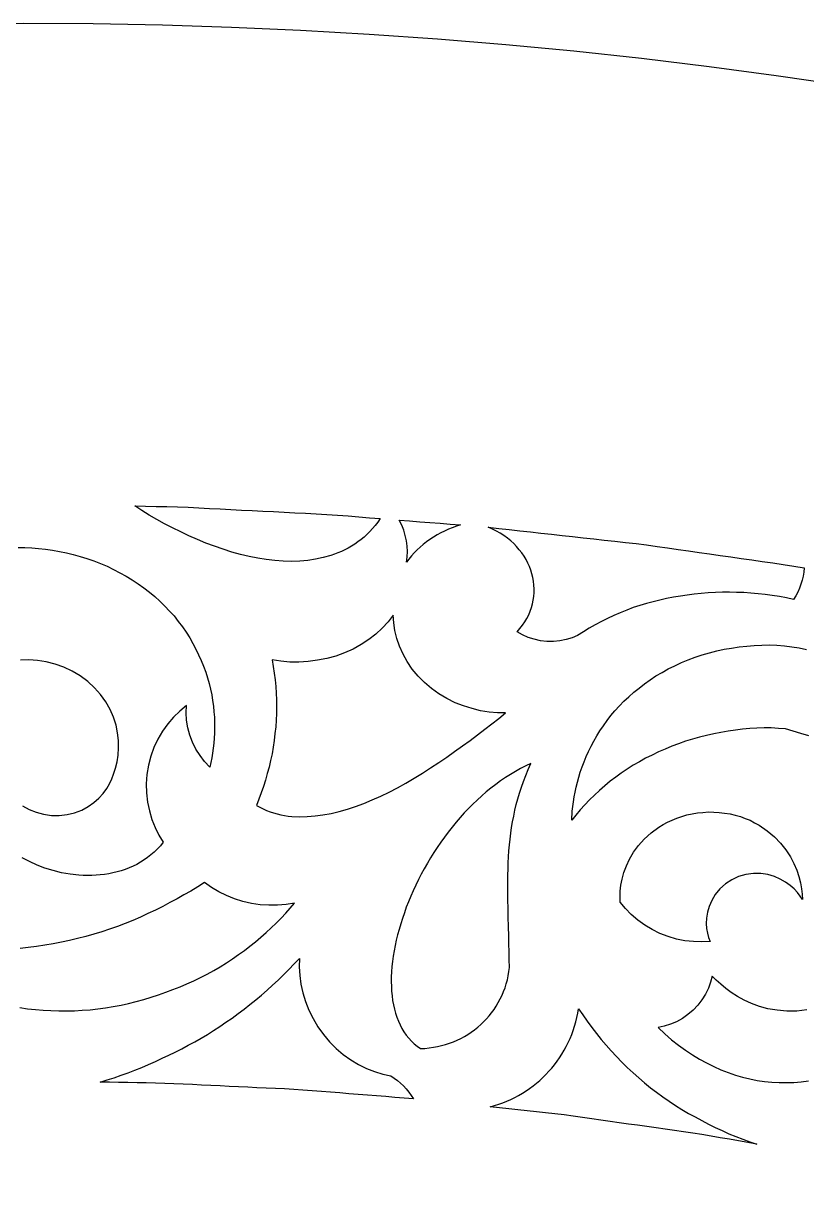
# Model space of a CAD drawing. Extents: x -1903 to -234, y -575 to 545.
# Drawn here: x -1342.9 to -1261.4, y 422.8 to 545.2 of the extents above; entities that cross this region are included whole.
import ezdxf

# ---------------------------------------------------------------- set-up
doc = ezdxf.new("R2010")
doc.units = 0
doc.layers.add('LAYER_1', color=18, linetype='CONTINUOUS')

msp = doc.modelspace()

# ---------------------------------------------------------------- linework, layer by layer
at = {"layer": 'LAYER_1'}
msp.add_lwpolyline([(-1342.912552403855, 545.219890420859, 0.4142135623730951), (-1902.912552403855, -14.78010957914103, 0.4142135623730951), (-1342.912552403855, -574.780109579141, 0.4142135623730951), (-782.912552403855, -14.78010957914103, 0.4142135623730951)], format="xyb", close=True, dxfattribs=at)
for points in [[(-1331.34326171875, 495.0376892089844), (-1330.2314453125, 495.01611328125), (-1329.119506835938, 494.9945373535156), (-1328.007690429688, 494.9729309082031), (-1326.895874023438, 494.9513549804688), (-1325.78515625, 494.8949584960938), (-1324.674438476562, 494.8384704589844), (-1323.563842773438, 494.7820129394531), (-1322.453125, 494.7255249023438), (-1321.342529296875, 494.6690673828125), (-1320.23193359375, 494.6125793457031), (-1319.121337890625, 494.5561218261719), (-1318.0107421875, 494.4996337890625), (-1316.900146484375, 494.4431762695312), (-1315.78955078125, 494.3866882324219), (-1314.679077148438, 494.3302307128906), (-1313.568603515625, 494.2737731933594), (-1312.458129882812, 494.21728515625), (-1311.347534179688, 494.1608276367188), (-1310.238403320312, 494.0837707519531), (-1309.130126953125, 493.9925231933594), (-1308.02197265625, 493.9012451171875), (-1306.913696289062, 493.8099975585938), (-1305.805541992188, 493.71875), (-1306.060180664062, 493.3546752929688), (-1306.324951171875, 493.0083923339844), (-1306.599609375, 492.6796875), (-1306.883911132812, 492.3683166503906), (-1307.177612304688, 492.073974609375), (-1307.480346679688, 491.7964477539062), (-1307.791870117188, 491.5354919433594), (-1308.111938476562, 491.2908325195312), (-1308.440185546875, 491.0622253417969), (-1308.7763671875, 490.8493957519531), (-1309.120239257812, 490.652099609375), (-1309.471557617188, 490.4701232910156), (-1309.829956054688, 490.3031616210938), (-1310.195190429688, 490.1510009765625), (-1310.567016601562, 490.0133361816406), (-1310.945190429688, 489.8899841308594), (-1311.720581054688, 489.6680603027344), (-1312.518432617188, 489.49267578125), (-1313.33642578125, 489.36865234375), (-1314.172241210938, 489.2940063476562), (-1315.023803710938, 489.266845703125), (-1315.88916015625, 489.2851867675781), (-1316.76611328125, 489.3471069335938), (-1317.652465820312, 489.4506225585938), (-1318.546264648438, 489.5938415527344), (-1319.445068359375, 489.7747497558594), (-1320.347045898438, 489.9914855957031), (-1321.25, 490.2420349121094), (-1322.151489257812, 490.5244750976562), (-1323.049560546875, 490.8368225097656), (-1323.94189453125, 491.1771850585938), (-1324.826293945312, 491.5435791015625), (-1325.700439453125, 491.9340515136719), (-1326.562133789062, 492.3466491699219), (-1327.409423828125, 492.765380859375), (-1328.239990234375, 493.1899108886719), (-1329.051025390625, 493.6312561035156), (-1329.840209960938, 494.0876159667969), (-1330.605102539062, 494.5570678710938)], [(-1303.064453125, 489.1778564453125), (-1302.996215820312, 489.7386169433594), (-1302.974853515625, 490.3005065917969), (-1303.000244140625, 490.8612060546875), (-1303.071899414062, 491.4183349609375), (-1303.189697265625, 491.9695434570312), (-1303.353393554688, 492.5124816894531), (-1303.562377929688, 493.0448303222656), (-1303.816650390625, 493.564208984375), (-1302.7548828125, 493.4808349609375), (-1301.693115234375, 493.3974914550781), (-1300.631469726562, 493.3141174316406), (-1299.569702148438, 493.2307434082031), (-1298.507934570312, 493.1473693847656), (-1297.446166992188, 493.0640258789062), (-1297.875610351562, 492.9270629882812), (-1298.296875, 492.7745971679688), (-1298.709350585938, 492.6069030761719), (-1299.112915039062, 492.4242858886719), (-1299.506713867188, 492.22705078125), (-1299.890380859375, 492.0155029296875), (-1300.263427734375, 491.7899169921875), (-1300.625366210938, 491.5506286621094), (-1300.975708007812, 491.2978820800781), (-1301.31396484375, 491.0320129394531), (-1301.639770507812, 490.7533264160156), (-1301.95263671875, 490.4620971679688), (-1302.251953125, 490.1586303710938), (-1302.537231445312, 489.8432312011719), (-1302.808349609375, 489.5162048339844)], [(-1291.5537109375, 481.9430236816406), (-1291.258911132812, 482.2774658203125), (-1290.99169921875, 482.6222534179688), (-1290.751953125, 482.9764099121094), (-1290.539306640625, 483.3389282226562), (-1290.353637695312, 483.7088012695312), (-1290.194580078125, 484.0850524902344), (-1290.061889648438, 484.4666748046875), (-1289.955444335938, 484.8526306152344), (-1289.874877929688, 485.2419738769531), (-1289.819946289062, 485.6336975097656), (-1289.79052734375, 486.0267639160156), (-1289.786254882812, 486.4202270507812), (-1289.806884765625, 486.8130493164062), (-1289.852172851562, 487.2042541503906), (-1289.921875, 487.5928344726562), (-1290.015747070312, 487.977783203125), (-1290.133544921875, 488.3580932617188), (-1290.27490234375, 488.7327575683594), (-1290.439697265625, 489.100830078125), (-1290.62744140625, 489.4612426757812), (-1290.838012695312, 489.8130493164062), (-1291.071166992188, 490.1551818847656), (-1291.326416015625, 490.4866943359375), (-1291.603515625, 490.8065490722656), (-1291.90234375, 491.1137390136719), (-1292.222412109375, 491.4072875976562), (-1292.563354492188, 491.6861572265625), (-1292.924926757812, 491.9493713378906), (-1293.306884765625, 492.1958923339844), (-1293.708740234375, 492.4247131347656), (-1294.130126953125, 492.6348266601562), (-1294.57080078125, 492.8252258300781), (-1293.471801757812, 492.7037963867188), (-1292.372680664062, 492.5823669433594), (-1291.273681640625, 492.4609375), (-1290.174682617188, 492.3395080566406), (-1289.07568359375, 492.2180786132812), (-1287.976684570312, 492.0966491699219), (-1286.877685546875, 491.9752197265625), (-1285.778564453125, 491.8537902832031), (-1284.679565429688, 491.7323608398438), (-1283.58056640625, 491.6109313964844), (-1282.481567382812, 491.4895324707031), (-1281.382568359375, 491.3681030273438), (-1280.283569335938, 491.2466735839844), (-1279.184448242188, 491.125244140625), (-1278.089111328125, 490.9750671386719), (-1276.994506835938, 490.8192443847656), (-1275.899780273438, 490.6634216308594), (-1274.805053710938, 490.5075988769531), (-1273.71044921875, 490.3517761230469), (-1272.61572265625, 490.1959533691406), (-1271.521118164062, 490.0401611328125), (-1270.426391601562, 489.8843383789062), (-1269.331787109375, 489.728515625), (-1268.237060546875, 489.5726928710938), (-1267.142456054688, 489.4168701171875), (-1266.047729492188, 489.2610473632812), (-1264.953125, 489.105224609375), (-1263.8583984375, 488.9494018554688), (-1262.765625, 488.7816467285156), (-1261.676391601562, 488.5915222167969), (-1261.725341796875, 488.1598510742188), (-1261.800415039062, 487.7323303222656), (-1261.901489257812, 487.3099670410156), (-1262.028442382812, 486.8937683105469), (-1262.18115234375, 486.4847106933594), (-1262.359497070312, 486.0838317871094), (-1262.563110351562, 485.6921081542969), (-1262.792114257812, 485.310546875), (-1263.525390625, 485.4830322265625), (-1264.263549804688, 485.6195373535156), (-1265.004028320312, 485.7340087890625), (-1265.745483398438, 485.8312377929688), (-1266.487548828125, 485.9112243652344), (-1267.229858398438, 485.9740295410156), (-1267.972045898438, 486.0196838378906), (-1268.713500976562, 486.0482482910156), (-1269.453979492188, 486.0597839355469), (-1270.192993164062, 486.0542907714844), (-1270.930053710938, 486.0318603515625), (-1271.664794921875, 485.9924926757812), (-1272.396850585938, 485.936279296875), (-1273.125732421875, 485.8632507324219), (-1273.85107421875, 485.7734375), (-1274.572387695312, 485.6669311523438), (-1275.289428710938, 485.5437316894531), (-1276.001586914062, 485.4038696289062), (-1276.708618164062, 485.2474670410156), (-1277.410034179688, 485.0744934082031), (-1278.105590820312, 484.8850708007812), (-1278.794677734375, 484.67919921875), (-1279.476928710938, 484.4569396972656), (-1280.153198242188, 484.2097778320312), (-1280.8232421875, 483.9352722167969), (-1281.4853515625, 483.6448669433594), (-1282.13916015625, 483.3385620117188), (-1282.7841796875, 483.0165100097656), (-1283.420166015625, 482.6786804199219), (-1284.046630859375, 482.3251647949219), (-1284.663208007812, 481.9560546875), (-1285.26953125, 481.5714111328125), (-1285.844848632812, 481.3270874023438), (-1286.46044921875, 481.1362609863281), (-1287.107421875, 481.006103515625), (-1287.775268554688, 480.9419555664062), (-1288.452026367188, 480.9469604492188), (-1289.125366210938, 481.0216979980469), (-1289.782836914062, 481.1641540527344), (-1290.4130859375, 481.3698120117188), (-1291.005981445312, 481.6321411132812)], [(-1318.673217773438, 463.8869934082031), (-1318.326782226562, 463.6942749023438), (-1317.97509765625, 463.5197448730469), (-1317.618286132812, 463.3630065917969), (-1317.25634765625, 463.2237548828125), (-1316.8896484375, 463.1016845703125), (-1316.518310546875, 462.9963989257812), (-1316.142456054688, 462.9076232910156), (-1315.76220703125, 462.8349914550781), (-1315.377685546875, 462.7781677246094), (-1314.989135742188, 462.73681640625), (-1314.200561523438, 462.6992492675781), (-1313.3974609375, 462.7195434570312), (-1312.581909179688, 462.7861938476562), (-1311.755615234375, 462.888671875), (-1310.9189453125, 463.040771484375), (-1310.072875976562, 463.2398986816406), (-1309.219116210938, 463.4833679199219), (-1308.358764648438, 463.7685546875), (-1307.493286132812, 464.0928649902344), (-1306.624145507812, 464.4536437988281), (-1305.752563476562, 464.8482360839844), (-1304.880126953125, 465.2740173339844), (-1304.00830078125, 465.7283935546875), (-1303.138549804688, 466.208740234375), (-1302.2724609375, 466.71240234375), (-1301.411376953125, 467.2367553710938), (-1300.557250976562, 467.7792053222656), (-1299.711303710938, 468.337158203125), (-1298.875366210938, 468.907958984375), (-1298.058715820312, 469.4928894042969), (-1297.239990234375, 470.0776672363281), (-1296.455078125, 470.6548767089844), (-1295.668701171875, 471.2268676757812), (-1294.921142578125, 471.7998962402344), (-1294.171752929688, 472.3726806640625), (-1293.468139648438, 472.9362487792969), (-1292.762939453125, 473.4996643066406), (-1293.60693359375, 473.512451171875), (-1294.47412109375, 473.5891723632812), (-1295.357421875, 473.7347106933594), (-1296.248413085938, 473.9529113769531), (-1297.138793945312, 474.2322692871094), (-1298.018676757812, 474.5735168457031), (-1298.875732421875, 474.9907836914062), (-1299.699340820312, 475.4818420410156), (-1300.478881835938, 476.0425415039062), (-1301.20458984375, 476.6669616699219), (-1301.867797851562, 477.3475646972656), (-1302.461547851562, 478.0755920410156), (-1302.980346679688, 478.84130859375), (-1303.420532226562, 479.6344909667969), (-1303.780517578125, 480.4448547363281), (-1304.060546875, 481.2623596191406), (-1304.262573242188, 482.0776062011719), (-1304.389770507812, 482.8822021484375), (-1304.446899414062, 483.6687316894531), (-1304.9814453125, 482.9875183105469), (-1305.584594726562, 482.3335876464844), (-1306.254028320312, 481.7153015136719), (-1306.986328125, 481.1409301757812), (-1307.7763671875, 480.6183776855469), (-1308.617797851562, 480.15478515625), (-1309.502685546875, 479.7563781738281), (-1310.422485351562, 479.4281311035156), (-1311.36767578125, 479.1734619140625), (-1312.32958984375, 478.9793090820312), (-1313.2978515625, 478.8460693359375), (-1314.26220703125, 478.7874145507812), (-1315.213256835938, 478.8009948730469), (-1316.142822265625, 478.8830871582031), (-1317.043334960938, 479.0289306640625), (-1316.930786132812, 478.3424377441406), (-1316.818603515625, 477.6559753417969), (-1316.743530273438, 476.9613647460938), (-1316.668701171875, 476.2667236328125), (-1316.631591796875, 475.5664672851562), (-1316.594604492188, 474.8662109375), (-1316.595703125, 474.1629028320312), (-1316.596923828125, 473.4595947265625), (-1316.63623046875, 472.7559204101562), (-1316.675537109375, 472.0522155761719), (-1316.752685546875, 471.3508605957031), (-1316.829711914062, 470.6494750976562), (-1316.944091796875, 469.9530639648438), (-1317.058349609375, 469.2566223144531), (-1317.209106445312, 468.5678100585938), (-1317.359497070312, 467.8789978027344), (-1317.545532226562, 467.2003173828125), (-1317.73095703125, 466.5216369628906), (-1317.95068359375, 465.8555297851562), (-1318.169921875, 465.1894226074219), (-1318.421875, 464.5382385253906)], [(-1301.608764648438, 438.5885620117188), (-1301.155883789062, 438.6131286621094), (-1300.708984375, 438.6588439941406), (-1300.2685546875, 438.7251281738281), (-1299.835571289062, 438.8052673339844), (-1299.410522460938, 438.898193359375), (-1298.9931640625, 439.0104675292969), (-1298.583984375, 439.1415100097656), (-1298.183227539062, 439.2908630371094), (-1297.791625976562, 439.4579467773438), (-1297.409423828125, 439.6423034667969), (-1297.036987304688, 439.8434143066406), (-1296.675048828125, 440.0607299804688), (-1296.323852539062, 440.2937622070312), (-1295.984008789062, 440.5419921875), (-1295.655883789062, 440.8049011230469), (-1295.33984375, 441.0820007324219), (-1295.03662109375, 441.3727722167969), (-1294.74658203125, 441.6766967773438), (-1294.47021484375, 441.9932861328125), (-1294.2080078125, 442.322021484375), (-1293.96044921875, 442.6623840332031), (-1293.728149414062, 443.0138549804688), (-1293.511352539062, 443.3759460449219), (-1293.310913085938, 443.7481689453125), (-1293.127075195312, 444.1300048828125), (-1292.96044921875, 444.5209350585938), (-1292.8115234375, 444.9204406738281), (-1292.681030273438, 445.3280639648438), (-1292.569213867188, 445.7432861328125), (-1292.476806640625, 446.1655578613281), (-1292.404174804688, 446.5944213867188), (-1292.35205078125, 447.0293579101562), (-1292.369506835938, 447.8451843261719), (-1292.387329101562, 448.6610412597656), (-1292.405517578125, 449.4769592285156), (-1292.424194335938, 450.2929077148438), (-1292.447875976562, 451.2811889648438), (-1292.472290039062, 452.2695617675781), (-1292.4970703125, 453.2579650878906), (-1292.507568359375, 453.9529418945312), (-1292.518310546875, 454.6479797363281), (-1292.519653320312, 455.3172912597656), (-1292.521118164062, 455.9866333007812), (-1292.509887695312, 456.6341857910156), (-1292.498901367188, 457.28173828125), (-1292.47216796875, 457.9113464355469), (-1292.445556640625, 458.5409851074219), (-1292.400146484375, 459.1565551757812), (-1292.354736328125, 459.7721252441406), (-1292.287109375, 460.3775329589844), (-1292.2197265625, 460.9829406738281), (-1292.126953125, 461.5820617675781), (-1292.0341796875, 462.18115234375), (-1291.9130859375, 462.7778015136719), (-1291.791748046875, 463.3744506835938), (-1291.638793945312, 463.9725646972656), (-1291.485595703125, 464.5706176757812), (-1291.306640625, 465.1721801757812), (-1291.109252929688, 465.77734375), (-1290.892700195312, 466.3870849609375), (-1290.656005859375, 467.0023498535156), (-1290.398193359375, 467.6240844726562), (-1290.118774414062, 468.2532958984375), (-1290.661254882812, 467.9962158203125), (-1291.19775390625, 467.7195434570312), (-1291.728149414062, 467.4238891601562), (-1292.251953125, 467.10986328125), (-1292.768920898438, 466.7781066894531), (-1293.278686523438, 466.4292602539062), (-1293.780883789062, 466.0639343261719), (-1294.275268554688, 465.6827697753906), (-1294.761596679688, 465.286376953125), (-1295.239501953125, 464.8754272460938), (-1295.70458984375, 464.4438781738281), (-1296.168823242188, 464.0122680664062), (-1296.615356445312, 463.5553588867188), (-1297.06103515625, 463.0983276367188), (-1297.48779296875, 462.6185607910156), (-1297.9140625, 462.1360778808594), (-1298.321044921875, 461.6248168945312), (-1298.727294921875, 461.1134643554688), (-1299.112426757812, 460.5851135253906), (-1299.496826171875, 460.0567016601562), (-1299.859008789062, 459.5138854980469), (-1300.220458984375, 458.9709777832031), (-1300.558715820312, 458.4162292480469), (-1300.896362304688, 457.8614196777344), (-1301.209716796875, 457.2973022460938), (-1301.5224609375, 456.7331237792969), (-1301.809936523438, 456.1622314453125), (-1302.096801757812, 455.5912780761719), (-1302.357666015625, 455.0161743164062), (-1302.617797851562, 454.4410095214844), (-1302.850952148438, 453.8642578125), (-1303.08349609375, 453.2874450683594), (-1303.2880859375, 452.7116394042969), (-1303.492309570312, 452.1357727050781), (-1303.667358398438, 451.5634460449219), (-1303.84228515625, 450.9911193847656), (-1303.987060546875, 450.4248962402344), (-1304.131713867188, 449.858642578125), (-1304.245483398438, 449.3010559082031), (-1304.359130859375, 448.7434692382812), (-1304.44091796875, 448.1971435546875), (-1304.522705078125, 447.6508178710938), (-1304.579956054688, 447.1145324707031), (-1304.620727539062, 446.5857849121094), (-1304.644653320312, 446.0652465820312), (-1304.651489257812, 445.5535583496094), (-1304.641235351562, 445.0513610839844), (-1304.613403320312, 444.5592651367188), (-1304.567993164062, 444.0779724121094), (-1304.504638671875, 443.6080932617188), (-1304.423217773438, 443.1502685546875), (-1304.323486328125, 442.7051696777344), (-1304.205200195312, 442.2734069824219), (-1304.067993164062, 441.8556213378906), (-1303.911865234375, 441.4524841308594), (-1303.736450195312, 441.0646057128906), (-1303.54150390625, 440.6926879882812), (-1303.326782226562, 440.3372802734375), (-1303.092041015625, 439.9990844726562), (-1302.837036132812, 439.6787414550781), (-1302.5615234375, 439.3768920898438), (-1302.26513671875, 439.0941467285156), (-1301.947631835938, 438.8311462402344)], [(-1280.839477539062, 453.8107604980469), (-1280.848266601562, 454.3663330078125), (-1280.819946289062, 454.9542541503906), (-1280.747436523438, 455.5734252929688), (-1280.623046875, 456.2215881347656), (-1280.438598632812, 456.8952331542969), (-1280.185668945312, 457.5890502929688), (-1279.855834960938, 458.2959289550781), (-1279.440673828125, 459.0065612792969), (-1278.933471679688, 459.7094421386719), (-1278.3291015625, 460.390869140625), (-1277.624755859375, 461.0352783203125), (-1276.821533203125, 461.6257629394531), (-1276.373291015625, 461.8853149414062), (-1275.924438476562, 462.1448059082031), (-1275.43408203125, 462.3601989746094), (-1274.943237304688, 462.5755310058594), (-1274.41796875, 462.7392578125), (-1273.892211914062, 462.9028625488281), (-1273.34130859375, 463.0088195800781), (-1272.790161132812, 463.11474609375), (-1272.224731445312, 463.1589965820312), (-1271.658935546875, 463.2032470703125), (-1271.090698242188, 463.1842956542969), (-1270.522338867188, 463.1653747558594), (-1269.963623046875, 463.0843505859375), (-1269.40478515625, 463.0033264160156), (-1268.86669921875, 462.86376953125), (-1268.328857421875, 462.7242736816406), (-1267.821533203125, 462.5318603515625), (-1267.314575195312, 462.3385925292969), (-1266.848388671875, 462.0850830078125), (-1266.382568359375, 461.8316650390625), (-1265.5390625, 461.2523498535156), (-1264.790893554688, 460.6180725097656), (-1264.140258789062, 459.9457702636719), (-1263.586059570312, 459.2509155273438), (-1263.124389648438, 458.5472412109375), (-1262.748901367188, 457.8462829589844), (-1262.452270507812, 457.1572875976562), (-1262.226318359375, 456.4874877929688), (-1262.062866210938, 455.8421630859375), (-1261.953735351562, 455.2250061035156), (-1261.891357421875, 454.6382446289062), (-1261.868896484375, 454.0830688476562), (-1262.101806640625, 454.4521789550781), (-1262.38720703125, 454.8279113769531), (-1262.731567382812, 455.2035827636719), (-1263.140747070312, 455.5701293945312), (-1263.619140625, 455.9161682128906), (-1264.16845703125, 456.2278137207031), (-1264.787231445312, 456.4891357421875), (-1265.46875, 456.6831970214844), (-1266.201416015625, 456.7932434082031), (-1266.96728515625, 456.8047485351562), (-1267.744140625, 456.7074584960938), (-1268.507080078125, 456.4900512695312), (-1269.231079101562, 456.149658203125), (-1269.889404296875, 455.7126159667969), (-1270.462890625, 455.1961975097656), (-1270.93896484375, 454.62158203125), (-1271.312255859375, 454.0113830566406), (-1271.584228515625, 453.38720703125), (-1271.761474609375, 452.7679443359375), (-1271.854248046875, 452.1686401367188), (-1271.874877929688, 451.600341796875), (-1271.835815429688, 451.0701904296875), (-1271.749145507812, 450.5820922851562), (-1271.6259765625, 450.1373901367188), (-1271.475708007812, 449.7354736328125), (-1272.33447265625, 449.6884460449219), (-1273.209838867188, 449.7124328613281), (-1274.093139648438, 449.8109130859375), (-1274.974731445312, 449.9858703613281), (-1275.844360351562, 450.2375183105469), (-1276.692260742188, 450.5643310546875), (-1277.508422851562, 450.9629516601562), (-1278.283935546875, 451.4282836914062), (-1279.0107421875, 451.953857421875), (-1279.68212890625, 452.5319213867188), (-1280.29296875, 453.1539001464844)], [(-1334.937744140625, 435.0950317382812), (-1334.206420898438, 435.3244934082031), (-1333.474365234375, 435.5539245605469), (-1332.751708984375, 435.8102416992188), (-1332.0283203125, 436.0665588378906), (-1331.315063476562, 436.3493041992188), (-1330.600830078125, 436.6320495605469), (-1329.897216796875, 436.9408264160156), (-1329.192626953125, 437.2495727539062), (-1328.499389648438, 437.5777587890625), (-1327.805541992188, 437.890625), (-1327.12353515625, 438.2290954589844), (-1326.440307617188, 438.5675354003906), (-1325.769409179688, 438.9310913085938), (-1325.097534179688, 439.2946472167969), (-1324.438354492188, 439.6829223632812), (-1323.778198242188, 440.0711669921875), (-1323.13134765625, 440.4837341308594), (-1322.4833984375, 440.8962707519531), (-1321.849609375, 441.332763671875), (-1321.214477539062, 441.7691955566406), (-1320.594116210938, 442.2291564941406), (-1319.972534179688, 442.6890869140625), (-1319.366333007812, 443.172119140625), (-1318.758911132812, 443.6551208496094), (-1318.16748046875, 444.1608581542969), (-1317.574829101562, 444.6665344238281), (-1316.998901367188, 445.1945495605469), (-1316.421630859375, 445.7225036621094), (-1315.86181640625, 446.2723999023438), (-1315.30078125, 446.8222351074219), (-1314.7578125, 447.3936157226562), (-1314.213500976562, 447.9649353027344), (-1314.228271484375, 447.0960693359375), (-1314.175048828125, 446.2069091796875), (-1314.049682617188, 445.3049621582031), (-1313.849243164062, 444.3931884765625), (-1313.572021484375, 443.4813232421875), (-1313.21728515625, 442.5817565917969), (-1312.786499023438, 441.70458984375), (-1312.282348632812, 440.8598937988281), (-1311.709350585938, 440.0572814941406), (-1311.0732421875, 439.3056335449219), (-1310.38134765625, 438.6126708984375), (-1309.6416015625, 437.9848327636719), (-1308.863037109375, 437.4269409179688), (-1308.054809570312, 436.9422607421875), (-1307.22607421875, 436.5322875976562), (-1306.385864257812, 436.1969909667969), (-1305.542602539062, 435.9349060058594), (-1304.704223632812, 435.7433166503906), (-1304.346069335938, 435.5142822265625), (-1304.00439453125, 435.2640380859375), (-1303.680297851562, 434.9934997558594), (-1303.374633789062, 434.7035827636719), (-1303.088012695312, 434.3951721191406), (-1302.821411132812, 434.0691833496094), (-1302.575561523438, 433.7265014648438), (-1302.351196289062, 433.3679809570312), (-1303.308227539062, 433.4431762695312), (-1304.265380859375, 433.5183715820312), (-1305.222412109375, 433.5935668945312), (-1306.179565429688, 433.6687622070312), (-1307.136596679688, 433.7439575195312), (-1308.09375, 433.8191223144531), (-1309.05078125, 433.8943176269531), (-1310.0078125, 433.9695129394531), (-1310.96484375, 434.0447082519531), (-1311.921997070312, 434.1199035644531), (-1312.879028320312, 434.1950988769531), (-1313.836181640625, 434.270263671875), (-1314.79345703125, 434.3411865234375), (-1315.75244140625, 434.3862915039062), (-1316.71142578125, 434.4313659667969), (-1317.67041015625, 434.4764709472656), (-1318.629272460938, 434.5215759277344), (-1319.588256835938, 434.5666809082031), (-1320.547241210938, 434.6117858886719), (-1321.506225585938, 434.6568908691406), (-1322.465209960938, 434.7019958496094), (-1323.424072265625, 434.7470703125), (-1324.383056640625, 434.7921752929688), (-1325.342041015625, 434.8372802734375), (-1326.301025390625, 434.8823852539062), (-1327.260009765625, 434.927490234375), (-1328.218994140625, 434.9725952148438), (-1329.178344726562, 435.005126953125), (-1330.13818359375, 435.0201110839844), (-1331.09814453125, 435.0350952148438), (-1332.057983398438, 435.0500793457031), (-1333.017944335938, 435.0650634765625), (-1333.977783203125, 435.0800476074219)], [(-1294.348999023438, 432.5358581542969), (-1293.904907226562, 432.6564636230469), (-1293.4677734375, 432.7933654785156), (-1293.037841796875, 432.9462585449219), (-1292.615600585938, 433.1147766113281), (-1292.201049804688, 433.2985229492188), (-1291.794677734375, 433.4971923828125), (-1291.396850585938, 433.7104187011719), (-1291.007690429688, 433.9378051757812), (-1290.627563476562, 434.1790161132812), (-1290.256958007812, 434.4337158203125), (-1289.895874023438, 434.7015686035156), (-1289.544921875, 434.9821472167969), (-1289.204345703125, 435.2751770019531), (-1288.874389648438, 435.5802612304688), (-1288.555419921875, 435.8970642089844), (-1288.247924804688, 436.2251892089844), (-1287.951904296875, 436.5643615722656), (-1287.668090820312, 436.9141540527344), (-1287.396606445312, 437.2742919921875), (-1287.137817382812, 437.6443481445312), (-1286.89208984375, 438.0240173339844), (-1286.659912109375, 438.4129333496094), (-1286.44140625, 438.8107604980469), (-1286.237182617188, 439.2171325683594), (-1286.047485351562, 439.6317138671875), (-1285.87255859375, 440.0541687011719), (-1285.713012695312, 440.4841003417969), (-1285.569091796875, 440.9212036132812), (-1285.441162109375, 441.3651123046875), (-1285.32958984375, 441.8154907226562), (-1285.23486328125, 442.2720031738281), (-1285.157348632812, 442.7342529296875), (-1284.710815429688, 442.0844116210938), (-1284.265869140625, 441.4334716796875), (-1283.787841796875, 440.7994995117188), (-1283.311157226562, 440.1657104492188), (-1282.802490234375, 439.5515441894531), (-1282.295166015625, 438.9375915527344), (-1281.757080078125, 438.3458557128906), (-1281.220336914062, 437.7543029785156), (-1280.654418945312, 437.1874694824219), (-1280.089721679688, 436.6208190917969), (-1279.49755859375, 436.0812683105469), (-1278.906616210938, 435.5418701171875), (-1278.2900390625, 435.0317077636719), (-1277.674682617188, 434.5216979980469), (-1277.03564453125, 434.0429077148438), (-1276.397827148438, 433.5643005371094), (-1275.738525390625, 433.1185913085938), (-1275.080200195312, 432.6730346679688), (-1274.40283203125, 432.2619018554688), (-1273.726440429688, 431.8509216308594), (-1273.033325195312, 431.4755859375), (-1272.341186523438, 431.100341796875), (-1271.63818359375, 430.7399597167969), (-1270.936157226562, 430.3781433105469), (-1270.222534179688, 430.0534362792969), (-1269.509521484375, 429.7288513183594), (-1268.787353515625, 429.4417724609375), (-1268.065673828125, 429.1547546386719), (-1267.33740234375, 428.9054870605469), (-1266.609497070312, 428.65625), (-1267.561279296875, 428.8220520019531), (-1268.513061523438, 428.9878540039062), (-1269.464721679688, 429.1536560058594), (-1270.41650390625, 429.3194580078125), (-1271.368286132812, 429.4852294921875), (-1272.320068359375, 429.6510314941406), (-1273.275512695312, 429.7930603027344), (-1274.232055664062, 429.9288940429688), (-1275.1884765625, 430.0647277832031), (-1276.14501953125, 430.2005615234375), (-1277.101440429688, 430.3363952636719), (-1278.057983398438, 430.4722595214844), (-1279.014404296875, 430.6080932617188), (-1279.970947265625, 430.7439270019531), (-1280.927368164062, 430.8797607421875), (-1281.883911132812, 431.0155944824219), (-1282.84033203125, 431.1514282226562), (-1283.796875, 431.2872619628906), (-1284.753295898438, 431.4231262207031), (-1285.709716796875, 431.5589599609375), (-1286.666870117188, 431.68994140625), (-1287.627075195312, 431.7956848144531), (-1288.58740234375, 431.9014282226562), (-1289.547607421875, 432.0071716308594), (-1290.507934570312, 432.1129150390625), (-1291.46826171875, 432.2186584472656), (-1292.428466796875, 432.3244018554688), (-1293.388671875, 432.4301147460938)]]:
    msp.add_lwpolyline(points, close=True, dxfattribs=at)
for points in [[(-1343.461303710938, 490.698974609375), (-1342.762451171875, 490.7147521972656), (-1342.050537109375, 490.6696472167969), (-1341.338745117188, 490.6245422363281), (-1340.618774414062, 490.53369140625), (-1339.899169921875, 490.4428100585938), (-1339.176879882812, 490.3045349121094), (-1338.455078125, 490.1662902832031), (-1337.736450195312, 489.9796752929688), (-1337.018432617188, 489.7930908203125), (-1336.309814453125, 489.5578918457031), (-1335.601806640625, 489.3226928710938), (-1334.909423828125, 489.0394287109375), (-1334.2177734375, 488.7561950683594), (-1333.547973632812, 488.4261779785156), (-1332.87890625, 488.09619140625), (-1332.237548828125, 487.7215881347656), (-1331.59716796875, 487.3469848632812), (-1330.98974609375, 486.9305725097656), (-1330.383422851562, 486.5141906738281), (-1329.81494140625, 486.0595703125), (-1329.24755859375, 485.6049194335938), (-1328.722290039062, 485.1161499023438), (-1328.197998046875, 484.6273498535156), (-1327.718994140625, 484.1089782714844), (-1327.2412109375, 483.59033203125), (-1326.8115234375, 483.033203125), (-1326.382934570312, 482.4761047363281), (-1326.003540039062, 481.90087890625), (-1325.625244140625, 481.3257141113281), (-1325.296875, 480.7374877929688), (-1324.969360351562, 480.1493225097656), (-1324.691772460938, 479.5531311035156), (-1324.414916992188, 478.9570007324219), (-1324.187133789062, 478.3576049804688), (-1323.9599609375, 477.7582397460938), (-1323.7802734375, 477.1601257324219), (-1323.60107421875, 476.5620422363281), (-1323.467407226562, 475.9692687988281), (-1323.333984375, 475.3764953613281), (-1323.24365234375, 474.7926635742188), (-1323.153442382812, 474.2088623046875), (-1323.103393554688, 473.6371765136719), (-1323.053588867188, 473.0654907226562), (-1323.040771484375, 472.5086059570312), (-1323.028076171875, 471.9517211914062), (-1323.049194335938, 471.4118347167969), (-1323.0703125, 470.8719482421875), (-1323.1220703125, 470.350830078125), (-1323.173828125, 469.8297119140625), (-1323.253051757812, 469.3287048339844), (-1323.33203125, 468.8276672363281), (-1323.538696289062, 467.8677368164062), (-1324.068603515625, 468.442138671875), (-1324.548706054688, 469.0702209472656), (-1324.970092773438, 469.7455139160156), (-1325.3251953125, 470.4598693847656), (-1325.608032226562, 471.203857421875), (-1325.814086914062, 471.9671020507812), (-1325.94140625, 472.7388305664062), (-1325.989990234375, 473.5082702636719), (-1325.962158203125, 474.2652587890625), (-1326.647094726562, 473.7033081054688), (-1327.29638671875, 473.0748901367188), (-1327.900268554688, 472.3724670410156), (-1328.448974609375, 471.6016540527344), (-1328.932983398438, 470.77685546875), (-1329.343994140625, 469.9050903320312), (-1329.675048828125, 468.9949035644531), (-1329.920654296875, 468.0560913085938), (-1330.07763671875, 467.099365234375), (-1330.14453125, 466.1358337402344), (-1330.122192382812, 465.1768188476562), (-1330.013305664062, 464.2331848144531), (-1329.82275390625, 463.3150634765625), (-1329.556640625, 462.4314880371094), (-1329.22216796875, 461.5902099609375), (-1328.82763671875, 460.7974243164062), (-1328.381591796875, 460.0578002929688), (-1328.677368164062, 459.6959838867188), (-1328.988159179688, 459.35595703125), (-1329.313232421875, 459.0374145507812), (-1329.651611328125, 458.739990234375), (-1330.002807617188, 458.4634094238281), (-1330.36572265625, 458.2073364257812), (-1330.739868164062, 457.9714050292969), (-1331.124389648438, 457.7553405761719), (-1331.518432617188, 457.5587768554688), (-1331.921264648438, 457.3814086914062), (-1332.332275390625, 457.222900390625), (-1332.750610351562, 457.0829467773438), (-1333.175415039062, 456.9612121582031), (-1333.606201171875, 456.8573303222656), (-1334.0419921875, 456.7710571289062), (-1334.482055664062, 456.7020263671875), (-1334.92578125, 456.6498718261719), (-1335.372314453125, 456.6143493652344), (-1335.820922851562, 456.5950622558594), (-1336.270874023438, 456.5917358398438), (-1336.721435546875, 456.60400390625), (-1337.171875, 456.631591796875), (-1338.069213867188, 456.7312927246094), (-1338.95703125, 456.8882446289062), (-1339.8291015625, 457.099853515625), (-1340.679321289062, 457.3634948730469), (-1341.501586914062, 457.6765747070312), (-1342.289794921875, 458.0364990234375), (-1343.03759765625, 458.4367065429688)], [(-1261.215698242188, 471.135986328125), (-1262.031860351562, 471.3543701171875), (-1262.8349609375, 471.6058044433594), (-1263.63818359375, 471.8572692871094), (-1264.373168945312, 471.899658203125), (-1265.10791015625, 471.9420471191406), (-1265.850952148438, 471.9460754394531), (-1266.597045898438, 471.9281311035156), (-1267.347900390625, 471.8714294433594), (-1268.098266601562, 471.8146667480469), (-1268.849487304688, 471.7182922363281), (-1269.600219726562, 471.621826171875), (-1270.348266601562, 471.4852294921875), (-1271.095336914062, 471.3485412597656), (-1271.835815429688, 471.1715698242188), (-1272.575561523438, 470.9944458007812), (-1273.3046875, 470.7773132324219), (-1274.032836914062, 470.56005859375), (-1274.74658203125, 470.3034057617188), (-1275.459350585938, 470.046630859375), (-1276.154052734375, 469.7514953613281), (-1276.84765625, 469.4562377929688), (-1277.519775390625, 469.1240234375), (-1278.190673828125, 468.7916870117188), (-1278.8369140625, 468.4241943359375), (-1279.48193359375, 468.0565490722656), (-1280.09912109375, 467.6558837890625), (-1280.71533203125, 467.2550659179688), (-1281.301147460938, 466.8236389160156), (-1281.885864257812, 466.3920288085938), (-1282.43896484375, 465.9246215820312), (-1282.992065429688, 465.4496765136719), (-1283.510498046875, 464.9507141113281), (-1284.028076171875, 464.4516906738281), (-1284.509643554688, 463.9316711425781), (-1284.990356445312, 463.4115295410156), (-1285.43408203125, 462.87353515625), (-1285.876953125, 462.3354187011719), (-1285.81591796875, 463.2869873046875), (-1285.701171875, 464.2681579589844), (-1285.614379882812, 464.7721862792969), (-1285.527587890625, 465.2762451171875), (-1285.408447265625, 465.7921142578125), (-1285.289184570312, 466.3079833984375), (-1285.135009765625, 466.8336181640625), (-1284.980590820312, 467.3592224121094), (-1284.788452148438, 467.8921813964844), (-1284.596069335938, 468.4250793457031), (-1284.363525390625, 468.9624633789062), (-1284.130493164062, 469.499755859375), (-1283.855102539062, 470.0382080078125), (-1283.5791015625, 470.5765991210938), (-1283.258666992188, 471.1123657226562), (-1282.937622070312, 471.6480712890625), (-1282.570434570312, 472.1770324707031), (-1282.20263671875, 472.7059020996094), (-1281.787719726562, 473.2235412597656), (-1281.3720703125, 473.7411193847656), (-1280.909790039062, 474.2356872558594), (-1280.447387695312, 474.7247619628906), (-1279.93798828125, 475.1913452148438), (-1279.427612304688, 475.6578063964844), (-1278.871459960938, 476.0967407226562), (-1278.314331054688, 476.5354919433594), (-1277.713500976562, 476.9418029785156), (-1277.111572265625, 477.3479614257812), (-1276.46875, 477.7168884277344), (-1275.824951171875, 478.0856628417969), (-1275.14404296875, 478.4128112792969), (-1274.462158203125, 478.7398376464844), (-1273.747802734375, 479.0213623046875), (-1273.032470703125, 479.3027648925781), (-1272.2900390625, 479.5354309082031), (-1271.546752929688, 479.7679748535156), (-1270.782470703125, 479.9492492675781), (-1270.017333984375, 480.1304321289062), (-1269.23779296875, 480.2586669921875), (-1268.457397460938, 480.3868408203125), (-1267.669311523438, 480.4612731933594), (-1266.880493164062, 480.53564453125), (-1266.090942382812, 480.5563659667969), (-1265.300903320312, 480.5770568847656), (-1264.5166015625, 480.5450744628906), (-1263.735717773438, 480.4905700683594), (-1262.967163085938, 480.3836059570312), (-1262.198608398438, 480.276611328125), (-1261.4482421875, 480.12158203125)], [(-1343.005615234375, 463.8440856933594), (-1342.336547851562, 463.4732055664062), (-1341.604614257812, 463.17333984375), (-1340.823974609375, 462.9611206054688), (-1340.012084960938, 462.8468017578125), (-1339.189331054688, 462.8359985351562), (-1338.376708984375, 462.9290161132812), (-1337.594360351562, 463.1206970214844), (-1336.860107421875, 463.4013061523438), (-1336.187866210938, 463.7575073242188), (-1335.587524414062, 464.1738586425781), (-1335.064208984375, 464.6343688964844), (-1334.619262695312, 465.1235961914062), (-1334.250732421875, 465.627685546875), (-1333.953979492188, 466.1348266601562), (-1333.722900390625, 466.635498046875), (-1333.550537109375, 467.1223754882812), (-1333.345703125, 467.7452087402344), (-1333.1826171875, 468.4107055664062), (-1333.069702148438, 469.1166687011719), (-1333.015502929688, 469.859375), (-1333.028930664062, 470.6334838867188), (-1333.118041992188, 471.4318237304688), (-1333.290405273438, 472.2453918457031), (-1333.551879882812, 473.0634765625), (-1333.90625, 473.8739624023438), (-1334.354858398438, 474.6636047363281), (-1334.896362304688, 475.4187927246094), (-1335.525756835938, 476.1261291503906), (-1336.235229492188, 476.7731018066406), (-1337.01416015625, 477.3489685058594), (-1337.849487304688, 477.8451538085938), (-1338.7265625, 478.2557678222656), (-1339.630004882812, 478.5778198242188), (-1340.544555664062, 478.8110656738281), (-1341.455810546875, 478.9579772949219), (-1342.3505859375, 479.023193359375), (-1343.217651367188, 479.00341796875)], [(-1343.281494140625, 442.8513488769531), (-1342.483642578125, 442.73876953125), (-1341.676879882812, 442.6578063964844), (-1340.870361328125, 442.5768432617188), (-1340.05810546875, 442.5401000976562), (-1339.24609375, 442.5033569335938), (-1338.431640625, 442.5114135742188), (-1337.617309570312, 442.5194396972656), (-1336.803955078125, 442.5724487304688), (-1335.990356445312, 442.6254272460938), (-1335.181274414062, 442.7231140136719), (-1334.371826171875, 442.82080078125), (-1333.570190429688, 442.9625244140625), (-1332.767944335938, 443.1042785644531), (-1331.976928710938, 443.2890014648438), (-1331.185302734375, 443.4736938476562), (-1330.407958984375, 443.7000122070312), (-1329.629638671875, 443.9263000488281), (-1328.868774414062, 444.1924133300781), (-1328.107299804688, 444.44677734375), (-1327.3662109375, 444.7276611328125), (-1326.6240234375, 445.0085144042969), (-1325.904541015625, 445.3255004882812), (-1325.183837890625, 445.6424560546875), (-1324.488037109375, 445.9931030273438), (-1323.791137695312, 446.3436889648438), (-1323.12109375, 446.7252807617188), (-1322.449829101562, 447.1068420410156), (-1321.80712890625, 447.5166320800781), (-1321.163208007812, 447.9263610839844), (-1320.54931640625, 448.3614196777344), (-1319.934204101562, 448.7964477539062), (-1319.350219726562, 449.2538757324219), (-1318.76513671875, 449.7112731933594), (-1318.2119140625, 450.1881713867188), (-1317.657470703125, 450.6650085449219), (-1317.1357421875, 451.1584777832031), (-1316.61279296875, 451.6518859863281), (-1316.12255859375, 452.1591186523438), (-1315.631469726562, 452.6662902832031), (-1315.173095703125, 453.1846008300781), (-1314.713745117188, 453.7028198242188), (-1315.58544921875, 453.5672607421875), (-1316.476196289062, 453.4959716796875), (-1317.37890625, 453.4920959472656), (-1318.285766601562, 453.5575561523438), (-1319.188720703125, 453.6930847167969), (-1320.07958984375, 453.8980407714844), (-1320.95068359375, 454.1705627441406), (-1321.794067382812, 454.5074768066406), (-1322.60302734375, 454.9045104980469), (-1323.371215820312, 455.3564147949219), (-1324.093627929688, 455.8571472167969), (-1324.793701171875, 455.4192504882812), (-1325.492553710938, 454.9813232421875), (-1326.216186523438, 454.5692443847656), (-1326.9384765625, 454.1571044921875), (-1327.684204101562, 453.7727966308594), (-1328.428955078125, 453.3812866210938), (-1329.196044921875, 453.0029602050781), (-1329.9619140625, 452.6246032714844), (-1330.748168945312, 452.277099609375), (-1331.533203125, 451.9295349121094), (-1332.336669921875, 451.6144714355469), (-1333.139038085938, 451.2994079589844), (-1333.9580078125, 451.0183410644531), (-1334.775756835938, 450.7372436523438), (-1335.608154296875, 450.4914855957031), (-1336.439453125, 450.2456970214844), (-1337.283081054688, 450.0364379882812), (-1338.125854492188, 449.8271179199219), (-1338.978759765625, 449.6552429199219), (-1339.830932617188, 449.4833374023438), (-1340.690673828125, 449.3495788574219), (-1341.550048828125, 449.2157897949219), (-1342.414672851562, 449.12060546875), (-1343.27880859375, 449.0138549804688)], [(-1261.394165039062, 442.6128845214844), (-1261.93017578125, 442.5544738769531), (-1262.465942382812, 442.4960021972656), (-1262.9873046875, 442.4906005859375), (-1263.508422851562, 442.4851379394531), (-1264.5087890625, 442.5699157714844), (-1265.457763671875, 442.7385864257812), (-1266.348388671875, 442.9787292480469), (-1267.176513671875, 443.2780151367188), (-1267.9404296875, 443.6247253417969), (-1268.640014648438, 444.008056640625), (-1269.276733398438, 444.4183349609375), (-1269.85302734375, 444.8471069335938), (-1270.373779296875, 445.2771911621094), (-1270.841918945312, 445.7061767578125), (-1271.26025390625, 446.1370849609375), (-1271.4248046875, 445.5061645507812), (-1271.656616210938, 444.877685546875), (-1271.956787109375, 444.2618408203125), (-1272.324096679688, 443.6691589355469), (-1272.7548828125, 443.1102294921875), (-1273.243774414062, 442.5949096679688), (-1273.782836914062, 442.1319274902344), (-1274.36328125, 441.7283020019531), (-1274.974731445312, 441.3890686035156), (-1275.606567382812, 441.1169738769531), (-1276.248168945312, 440.9126281738281), (-1276.889526367188, 440.7745666503906), (-1276.192749023438, 440.1169128417969), (-1275.487060546875, 439.5045471191406), (-1274.773071289062, 438.9367370605469), (-1274.051147460938, 438.4128112792969), (-1273.322265625, 437.9320983886719), (-1272.586791992188, 437.493896484375), (-1271.845336914062, 437.0975036621094), (-1271.10009765625, 436.7330627441406), (-1270.3525390625, 436.3936767578125), (-1269.600952148438, 436.0941162109375), (-1268.845947265625, 435.8337097167969), (-1268.088012695312, 435.6117248535156), (-1267.328002929688, 435.4275512695312), (-1266.566528320312, 435.280517578125), (-1265.804077148438, 435.169921875), (-1265.04150390625, 435.0951232910156), (-1264.279296875, 435.0554504394531), (-1263.518310546875, 435.0502319335938), (-1262.759033203125, 435.0787963867188), (-1262.002319335938, 435.1405029296875), (-1261.248901367188, 435.2346801757812)]]:
    msp.add_lwpolyline(points, dxfattribs=at)

doc.saveas('drawing.dxf')
